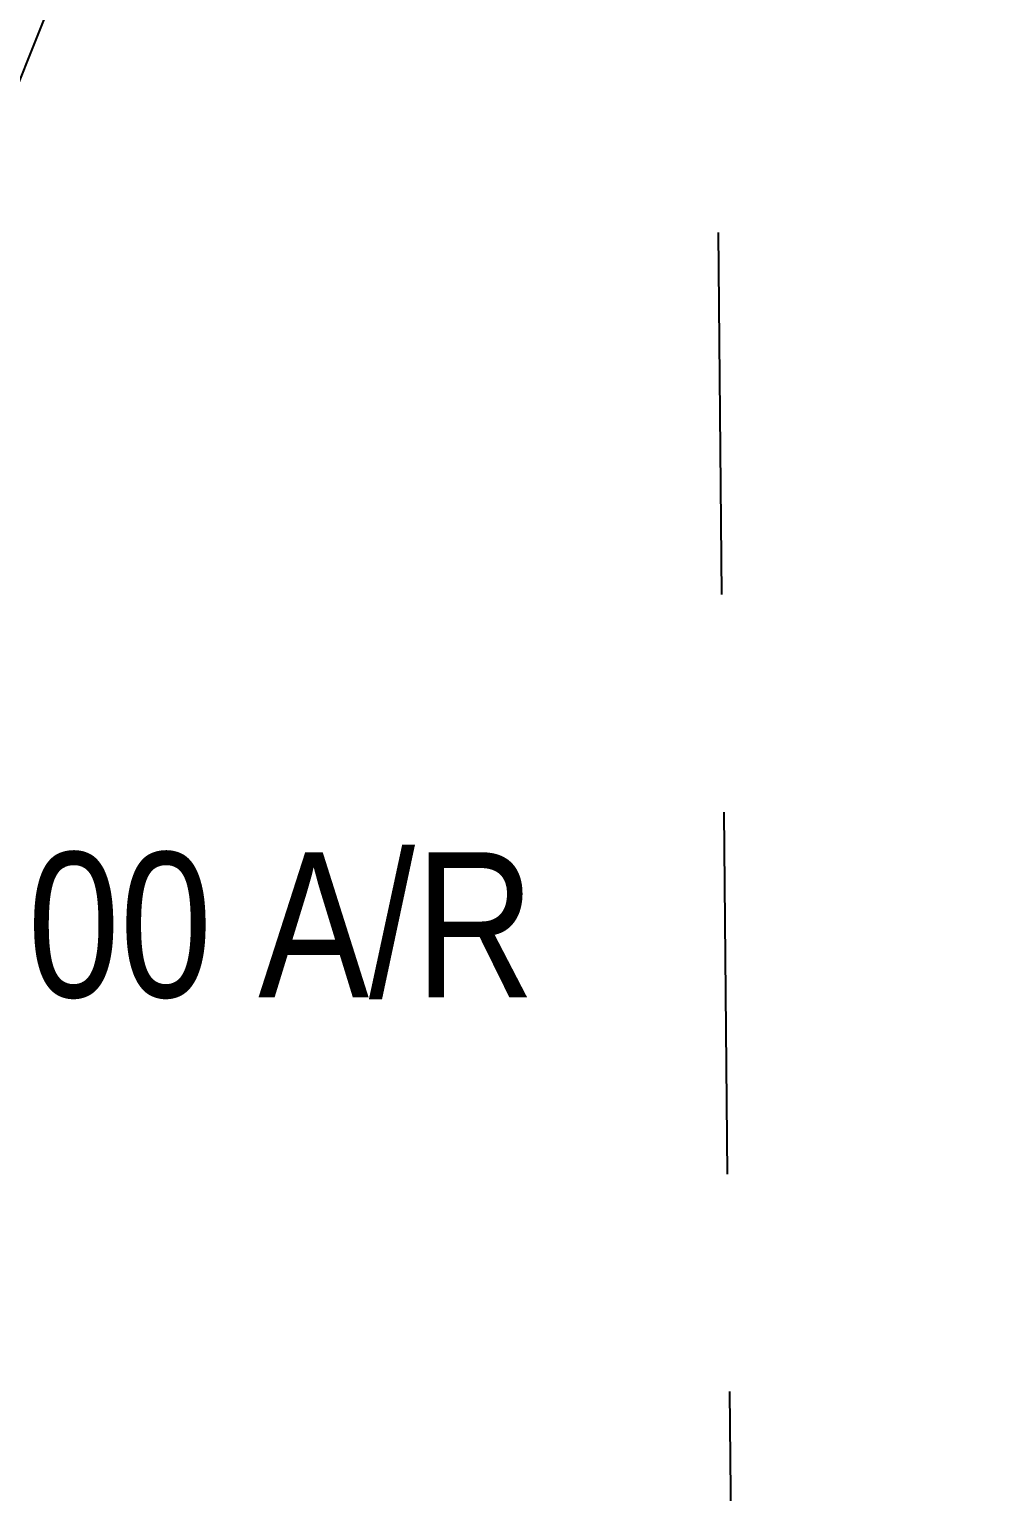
# Model space of a CAD drawing. Extents: x 538089 to 546766, y 6046620 to 6052605.
# Drawn here: x 544314.7 to 544380.4, y 6048619.5 to 6048720.4 of the extents above; entities that cross this region are included whole.
import ezdxf

# ---------------------------------------------------------------- set-up
doc = ezdxf.new("R2010")
doc.units = 0
doc.header["$LTSCALE"] = 5
doc.linetypes.add('foc-LSD', pattern=[8, 5, -3])
for name, color, linetype in [('F-RW', 190, 'Continuous'), ('L-SECTION-LSD', 7, 'foc-LSD'), ('P-TXT', 4, 'Continuous')]:
    doc.layers.add(name, color=color, linetype=linetype)
doc.styles.add('80CG', font='ARIALN.TTF', dxfattribs={"height": 10})
doc.dimstyles.new('Compass 5 000', dxfattribs={"dimscale": 5, "dimtxt": 9, "dimasz": 2, "dimexe": 0.2, "dimexo": 0.0625, "dimgap": 0.5, "dimtad": 0, "dimtih": 1, "dimtoh": 1, "dimzin": 0, "dimdsep": 46, "dimtxsty": '80CG', "dimcen": 0.1, "dimse1": 1, "dimse2": 1, "dimclrd": 256, "dimclrt": 256, "dimaunit": 1, "dimadec": 4, "dimazin": 0, "dimtfac": 0.06, "dimtofl": 0, "dimtmove": 0, "dimatfit": 1, "dimfxl": 0.2, "dimtolj": 1, "dimtzin": 0, "dimlwd": -1, "dimarcsym": 0})

# ---------------------------------------------------------------- blocks, each defined once
blk = doc.blocks.new('*D562')
at = {"layer": 'P-TXT', "transparency": 16777216}
for p, q in [((544260.31, 6048671.53), (544251.03, 6048675.25)), ((544283.52, 6048662.24), (544292.8, 6048658.52)), ((544292.8, 6048658.52), (544302.8, 6048658.52))]:
    blk.add_line(p, q, dxfattribs=at)
for points in [[(544260.93, 6048673.08), (544259.69, 6048669.98), (544269.6, 6048667.81)], [(544284.14, 6048663.78), (544282.9, 6048660.69), (544274.24, 6048665.95)]]:
    blk.add_solid(points, dxfattribs=at)
at = {"layer": 'P-TXT', "transparency": 16777216, "insert": (544327.29, 6048658.52), "char_height": 10, "attachment_point": 5, "style": '80CG'}
blk.add_mtext('\\A1;5.00 A/R', dxfattribs=at)

msp = doc.modelspace()

# ---------------------------------------------------------------- linework, layer by layer
at = {"layer": 'F-RW'}
msp.add_lwpolyline([(543435.594, 6047528.852), (543530.862, 6047629.694), (543946.084, 6048069.247), (543975.938, 6048100.849), (544100.988, 6048233.224), (544507.094, 6049247.581), (544526.55, 6049247.76), (544116.401, 6048223.319), (543976.19, 6048074.895), (543946.336, 6048043.293), (543555.844, 6047629.919), (543460.576, 6047529.077)], dxfattribs=at)
at = {"layer": 'L-SECTION-LSD'}
msp.add_line((544364.847, 6048441.382), (544360.91, 6048843.444), dxfattribs=at)

# ---------------------------------------------------------------- dimensions: what is measured, and where the dimension line sits
at = {"layer": 'P-TXT'}
dim = msp.add_linear_dim(base=(544274.237, 6048665.954), p1=(544290.025, 6048718.833), p2=(544294.664, 6048716.975), angle=338.18066, text='5.00 A/R', dimstyle='Compass 5 000', dxfattribs=at)
dim.commit()
dim.dimension.update_dxf_attribs({"geometry": '*D562', "text_midpoint": (544327.286, 6048658.521), "dimtype": 161})

doc.saveas('drawing.dxf')
